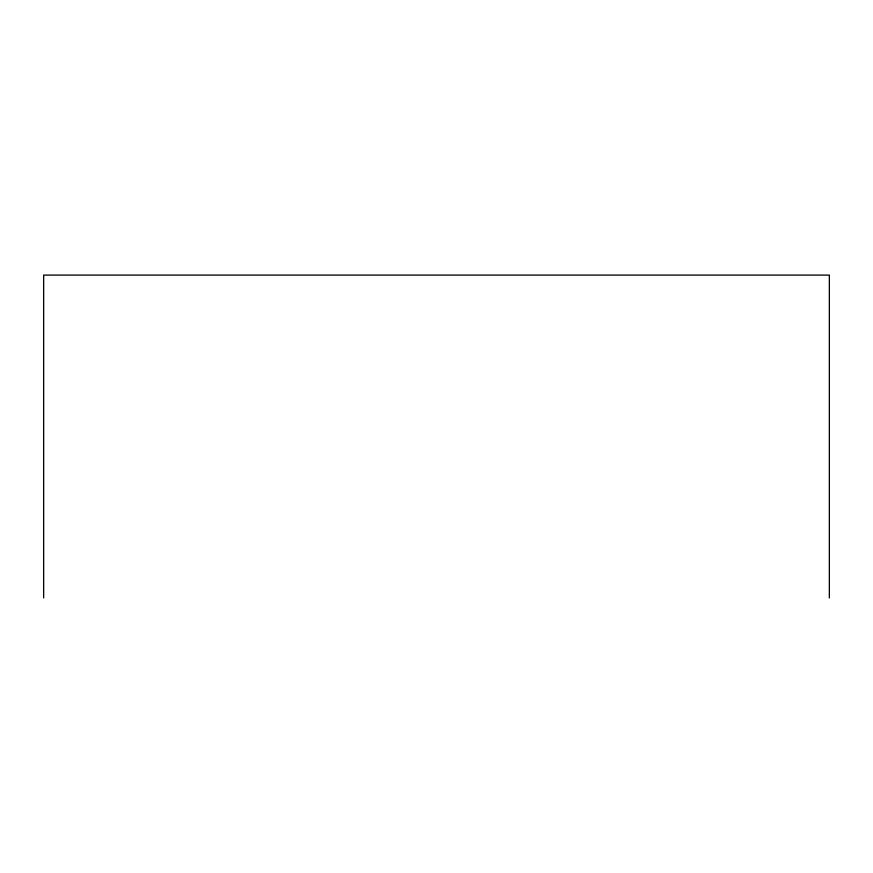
<?xml version="1.0" encoding="UTF-8"?>
<svg xmlns="http://www.w3.org/2000/svg" width="873" height="873" viewBox="0 0 873 873"><rect width="100%" height="100%" fill="white"/><g stroke="black" fill="none" stroke-linecap="round" stroke-linejoin="round"><path stroke-width="1.31" d="M829.35 597.907L829.35 275.093L43.65 275.093L43.65 597.907"/></g></svg>
